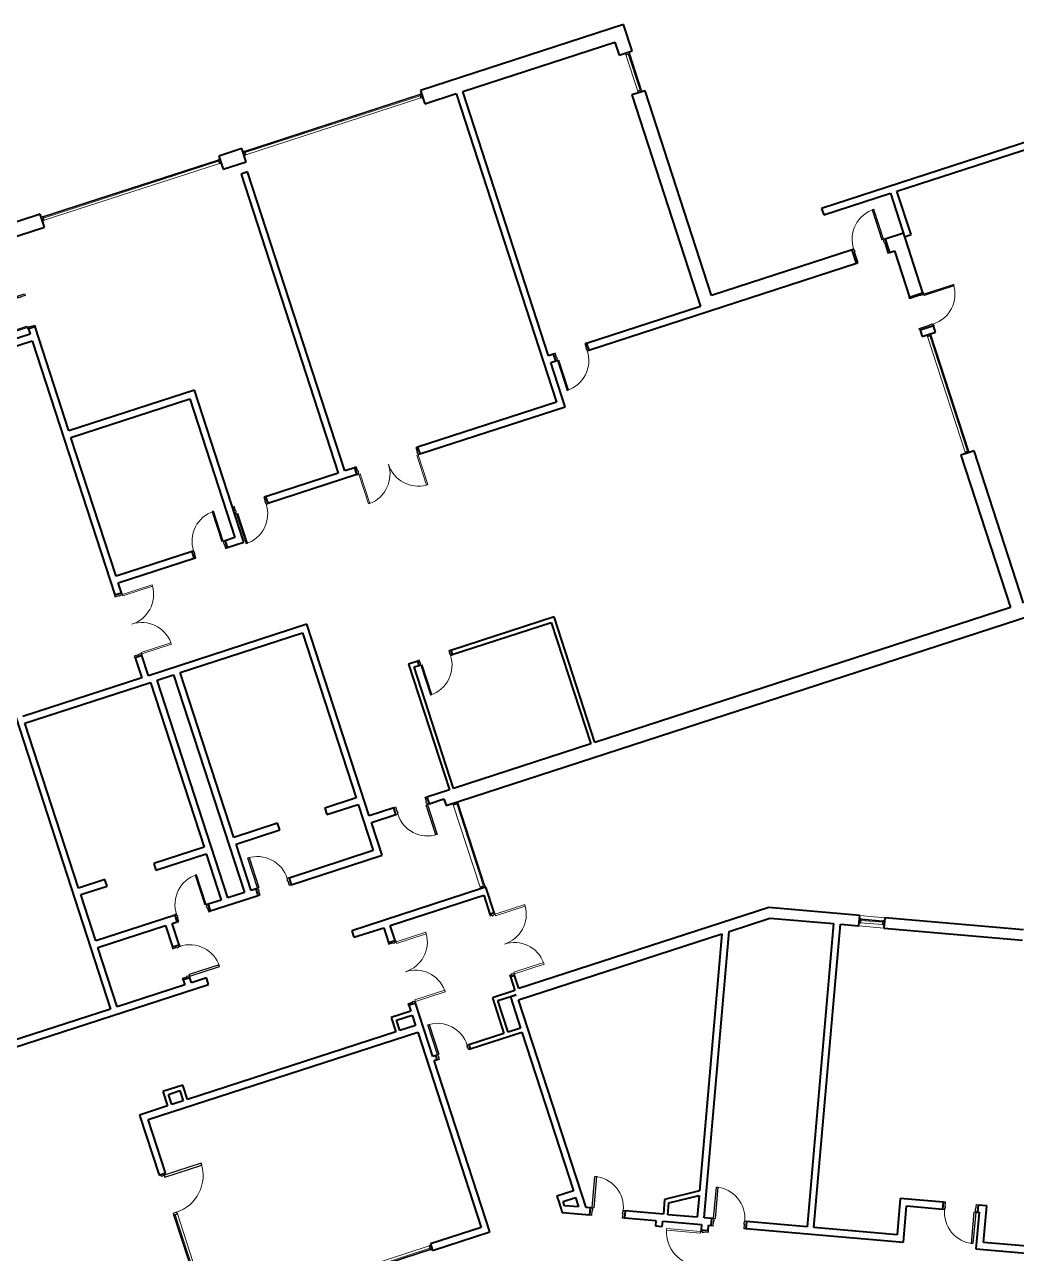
# Model space of a CAD drawing. Header units: inches. Extents: x -2539 to 788, y -163 to 1975.
# Drawn here: x -1758 to -616, y 560 to 1975 of the extents above; entities that cross this region are included whole.
import ezdxf

# ---------------------------------------------------------------- set-up
doc = ezdxf.new("R2010")
doc.units = ezdxf.units.IN
doc.header["$MEASUREMENT"] = 0
for name, color, linetype, lineweight in [('A-DOOR', 31, 'Continuous', 15), ('A-DOOR-FRAM', 31, 'Continuous', 25), ('A-GLAZ-CURT', 52, 'Continuous', 9), ('A-GLAZ-CWMG', 51, 'Continuous', 9), ('A-WALL', 113, 'Continuous', 15), ('I-WALL', 2, 'Continuous', 15)]:
    doc.layers.add(name, color=color, linetype=linetype, lineweight=lineweight)

# ---------------------------------------------------------------- blocks, each defined once
blk = doc.blocks.new('System Panel - zGlazed-5170835-LEVEL 1 Map Export')
at = {"layer": 'A-GLAZ-CURT', "lineweight": 15}
for p, q in [((12.5, 1.5), (-12.5, 1.5)), ((-12.5, 1.5), (-12.5, 0.5)), ((-12.5, 0.5), (12.5, 0.5)), ((12.5, 0.5), (12.5, 1.5))]:
    blk.add_line(p, q, dxfattribs=at)
blk = doc.blocks.new('Rectangular Mullion - 4 1_2_ x 2_ Rectangular_CE_-5159558-LEVEL 1 Map Export')
at = {"layer": 'A-GLAZ-CWMG'}
for p, q in [((-770.4, 938.4), (-795.3, 940.6)), ((-770, 942.9), (-794.9, 945.1))]:
    blk.add_line(p, q, dxfattribs=at)
blk = doc.blocks.new('Rectangular Mullion - 4 1_2_ x 2_ Rectangular_CE_-5170836-LEVEL 1 Map Export')
at = {"layer": 'A-GLAZ-CWMG', "lineweight": 25}
for p, q in [((-2, 2.25), (0, 2.25)), ((-2, -2.25), (-2, 2.25)), ((0, 2.25), (0, -2.25)), ((0, -2.25), (-2, -2.25))]:
    blk.add_line(p, q, dxfattribs=at)
blk = doc.blocks.new('Rectangular Mullion - 4 1_2_ x 2_ Rectangular_CE_-5170837-LEVEL 1 Map Export')
at = {"layer": 'A-GLAZ-CWMG', "lineweight": 25}
for p, q in [((0, 2.25), (-2, 2.25)), ((-2, 2.25), (-2, -2.25)), ((0, -2.25), (0, 2.25)), ((-2, -2.25), (0, -2.25))]:
    blk.add_line(p, q, dxfattribs=at)
blk = doc.blocks.new('Door-Single_CE_ - HM Door-2_ HM Frame-5133232-LEVEL 1 Map Export')
at = {"layer": 'A-DOOR'}
for p, q in [((16.25, -40.5), (16.25, -4.5)), ((16.25, -4.5), (18, -4.5)), ((18, -4.5), (18, -40.5)), ((18, -40.5), (16.25, -40.5))]:
    blk.add_line(p, q, dxfattribs=at)
at = {"layer": 'A-DOOR', "lineweight": 25}
for p, q in [((16.25, -40.5), (16.25, -4.5)), ((18, -4.5), (16.25, -4.5)), ((18, -4.5), (18, -40.5)), ((18, -40.5), (16.25, -40.5))]:
    blk.add_line(p, q, dxfattribs=at)
at = {"layer": 'A-DOOR', "lineweight": 9}
blk.add_arc((18, -4.5), 36, 179.5, 270, dxfattribs=at)
blk.add_arc((18, -4.5), 36, 179.5, 270, dxfattribs=at)
blk.add_arc((18, -4.5), 36, 179.5, 270, dxfattribs=at)
blk.add_arc((18, -4.5), 36, 179.5, 270, dxfattribs=at)
at = {"layer": 'A-DOOR-FRAM'}
for p, q in [((-20, 4.5), (-18, 4.5)), ((-20, -4.5), (-20, 4.5)), ((-18, 4.5), (-18, -0.75)), ((18, 4.5), (20, 4.5)), ((18, -0.75), (18, 4.5)), ((20, 4.5), (20, -4.5)), ((-18, -4.5), (-20, -4.5)), ((-18, -0.75), (-17.5, -0.75)), ((-18, -2.75), (-18, -4.5)), ((-17.5, -2.75), (-18, -2.75)), ((-17.5, -0.75), (-17.5, -2.75)), ((17.5, -0.75), (18, -0.75)), ((17.5, -2.75), (17.5, -0.75)), ((18, -2.75), (17.5, -2.75)), ((18, -4.5), (18, -2.75)), ((20, -4.5), (18, -4.5))]:
    blk.add_line(p, q, dxfattribs=at)
blk = doc.blocks.new('System Panel - zGlazed-5172025-LEVEL 1 Map Export')
at = {"layer": 'A-GLAZ-CURT', "lineweight": 15}
for p, q in [((106, 1.5), (-106, 1.5)), ((-106, 1.5), (-106, 0.5)), ((-106, 0.5), (106, 0.5)), ((106, 0.5), (106, 1.5))]:
    blk.add_line(p, q, dxfattribs=at)
blk = doc.blocks.new('Rectangular Mullion - 4 1_2_ x 2_ Rectangular_CE_-5142538-LEVEL 1 Map Export')
at = {"layer": 'A-GLAZ-CWMG'}
for p, q in [((-1535.2, 1819.2), (-1736.8, 1753.7)), ((-1533.8, 1814.9), (-1735.4, 1749.4))]:
    blk.add_line(p, q, dxfattribs=at)
blk = doc.blocks.new('Rectangular Mullion - 4 1_2_ x 2_ Rectangular_CE_-5170850-LEVEL 1 Map Export')
at = {"layer": 'A-GLAZ-CWMG', "lineweight": 25}
for p, q in [((-2, 2.25), (0, 2.25)), ((-2, -2.25), (-2, 2.25)), ((0, 2.25), (0, -2.25)), ((0, -2.25), (-2, -2.25))]:
    blk.add_line(p, q, dxfattribs=at)
blk = doc.blocks.new('Rectangular Mullion - 4 1_2_ x 2_ Rectangular_CE_-5170851-LEVEL 1 Map Export')
at = {"layer": 'A-GLAZ-CWMG', "lineweight": 25}
for p, q in [((0, 2.25), (-2, 2.25)), ((-2, 2.25), (-2, -2.25)), ((0, -2.25), (0, 2.25)), ((-2, -2.25), (0, -2.25))]:
    blk.add_line(p, q, dxfattribs=at)
blk = doc.blocks.new('System Panel - zGlazed-5170852-LEVEL 1 Map Export')
at = {"layer": 'A-GLAZ-CURT', "lineweight": 15}
for p, q in [((22, 1.5), (-22, 1.5)), ((-22, 1.5), (-22, 0.5)), ((-22, 0.5), (22, 0.5)), ((22, 0.5), (22, 1.5))]:
    blk.add_line(p, q, dxfattribs=at)
blk = doc.blocks.new('Rectangular Mullion - 4 1_2_ x 2_ Rectangular_CE_-5142611-LEVEL 1 Map Export')
at = {"layer": 'A-GLAZ-CWMG'}
for p, q in [((-563.2, 920.3), (-607, 924.1)), ((-562.8, 924.7), (-606.6, 928.6))]:
    blk.add_line(p, q, dxfattribs=at)
blk = doc.blocks.new('Door-Single_CE_ - HM Door-2_ HM Frame-5141567-LEVEL 1 Map Export')
at = {"layer": 'A-DOOR'}
for p, q in [((18, 44.5), (16.25, 44.5)), ((16.25, 44.5), (16.25, 8.5)), ((18, 8.5), (18, 44.5)), ((16.25, 8.5), (18, 8.5))]:
    blk.add_line(p, q, dxfattribs=at)
at = {"layer": 'A-DOOR', "lineweight": 25}
for p, q in [((18, 44.5), (16.25, 44.5)), ((16.25, 44.5), (16.25, 8.5)), ((18, 8.5), (18, 44.5)), ((18, 8.5), (16.25, 8.5))]:
    blk.add_line(p, q, dxfattribs=at)
at = {"layer": 'A-DOOR', "lineweight": 9}
blk.add_arc((18, 8.5), 36, 90, 180.5, dxfattribs=at)
blk.add_arc((18, 8.5), 36, 90, 180.5, dxfattribs=at)
blk.add_arc((18, 8.5), 36, 90, 180.5, dxfattribs=at)
blk.add_arc((18, 8.5), 36, 90, 180.5, dxfattribs=at)
at = {"layer": 'A-DOOR-FRAM'}
for p, q in [((-18, 8.5), (-20, 8.5)), ((-20, 8.5), (-20, -8.5)), ((-18, 6.75), (-18, 8.5)), ((-17.5, 6.75), (-18, 6.75)), ((-18, -8.5), (-18, 4.75)), ((-18, 4.75), (-17.5, 4.75)), ((-17.5, 4.75), (-17.5, 6.75)), ((18, 6.75), (17.5, 6.75)), ((17.5, 6.75), (17.5, 4.75)), ((17.5, 4.75), (18, 4.75)), ((20, 8.5), (18, 8.5)), ((18, 8.5), (18, 6.75)), ((18, 4.75), (18, -8.5)), ((20, -8.5), (20, 8.5)), ((-20, -8.5), (-18, -8.5)), ((18, -8.5), (20, -8.5))]:
    blk.add_line(p, q, dxfattribs=at)
blk = doc.blocks.new('Door-Single_CE_ - HM Door-2_ HM Frame-5141640-LEVEL 1 Map Export')
at = {"layer": 'A-DOOR'}
for p, q in [((16.25, -44.5), (16.25, -8.5)), ((16.25, -8.5), (18, -8.5)), ((18, -8.5), (18, -44.5)), ((18, -44.5), (16.25, -44.5))]:
    blk.add_line(p, q, dxfattribs=at)
at = {"layer": 'A-DOOR', "lineweight": 25}
for p, q in [((16.25, -44.5), (16.25, -8.5)), ((18, -8.5), (16.25, -8.5)), ((18, -8.5), (18, -44.5)), ((18, -44.5), (16.25, -44.5))]:
    blk.add_line(p, q, dxfattribs=at)
at = {"layer": 'A-DOOR', "lineweight": 9}
blk.add_arc((18, -8.5), 36, 179.5, 270, dxfattribs=at)
blk.add_arc((18, -8.5), 36, 179.5, 270, dxfattribs=at)
blk.add_arc((18, -8.5), 36, 179.5, 270, dxfattribs=at)
blk.add_arc((18, -8.5), 36, 179.5, 270, dxfattribs=at)
at = {"layer": 'A-DOOR-FRAM'}
for p, q in [((-20, 8.5), (-18, 8.5)), ((-20, -8.5), (-20, 8.5)), ((-18, 8.5), (-18, -4.75)), ((18, 8.5), (20, 8.5)), ((18, -4.75), (18, 8.5)), ((20, 8.5), (20, -8.5)), ((-18, -8.5), (-20, -8.5)), ((-18, -4.75), (-17.5, -4.75)), ((-18, -6.75), (-18, -8.5)), ((-17.5, -6.75), (-18, -6.75)), ((-17.5, -4.75), (-17.5, -6.75)), ((17.5, -4.75), (18, -4.75)), ((17.5, -6.75), (17.5, -4.75)), ((18, -6.75), (17.5, -6.75)), ((18, -8.5), (18, -6.75)), ((20, -8.5), (18, -8.5))]:
    blk.add_line(p, q, dxfattribs=at)
blk = doc.blocks.new('System Panel - zGlazed-5170853-LEVEL 1 Map Export')
at = {"layer": 'A-GLAZ-CURT', "lineweight": 15}
for p, q in [((70, 1.5), (-70, 1.5)), ((-70, 1.5), (-70, 0.5)), ((-70, 0.5), (70, 0.5)), ((70, 0.5), (70, 1.5))]:
    blk.add_line(p, q, dxfattribs=at)
blk = doc.blocks.new('Rectangular Mullion - 4 1_2_ x 2_ Rectangular_CE_-5143182-LEVEL 1 Map Export')
at = {"layer": 'A-GLAZ-CWMG'}
for p, q in [((-675.3, 1482.6), (-718.6, 1615.7)), ((-671, 1483.9), (-714.3, 1617.1))]:
    blk.add_line(p, q, dxfattribs=at)
blk = doc.blocks.new('Door-Single_CE_ - HM Door-2_ HM Frame-5133576-LEVEL 1 Map Export')
at = {"layer": 'A-DOOR'}
for p, q in [((18, 40.5), (16.25, 40.5)), ((16.25, 40.5), (16.25, 4.5)), ((18, 4.5), (18, 40.5)), ((16.25, 4.5), (18, 4.5))]:
    blk.add_line(p, q, dxfattribs=at)
at = {"layer": 'A-DOOR', "lineweight": 25}
for p, q in [((18, 40.5), (16.25, 40.5)), ((16.25, 40.5), (16.25, 4.5)), ((18, 4.5), (18, 40.5)), ((18, 4.5), (16.25, 4.5))]:
    blk.add_line(p, q, dxfattribs=at)
at = {"layer": 'A-DOOR', "lineweight": 9}
blk.add_arc((18, 4.5), 36, 90, 180.5, dxfattribs=at)
blk.add_arc((18, 4.5), 36, 90, 180.5, dxfattribs=at)
blk.add_arc((18, 4.5), 36, 90, 180.5, dxfattribs=at)
blk.add_arc((18, 4.5), 36, 90, 180.5, dxfattribs=at)
at = {"layer": 'A-DOOR-FRAM'}
for p, q in [((-18, 4.5), (-20, 4.5)), ((-20, 4.5), (-20, -4.5)), ((-18, 2.75), (-18, 4.5)), ((-17.5, 2.75), (-18, 2.75)), ((-18, -4.5), (-18, 0.75)), ((-18, 0.75), (-17.5, 0.75)), ((-17.5, 0.75), (-17.5, 2.75)), ((18, 2.75), (17.5, 2.75)), ((17.5, 2.75), (17.5, 0.75)), ((17.5, 0.75), (18, 0.75)), ((20, 4.5), (18, 4.5)), ((18, 4.5), (18, 2.75)), ((18, 0.75), (18, -4.5)), ((20, -4.5), (20, 4.5)), ((-20, -4.5), (-18, -4.5)), ((18, -4.5), (20, -4.5))]:
    blk.add_line(p, q, dxfattribs=at)
blk = doc.blocks.new('Door-Single_CE_ - HM Door-2_ HM Frame-5167732-LEVEL 1 Map Export')
at = {"layer": 'A-DOOR'}
for p, q in [((16.25, -39), (16.25, -3)), ((16.25, -3), (18, -3)), ((18, -3), (18, -39)), ((18, -39), (16.25, -39))]:
    blk.add_line(p, q, dxfattribs=at)
at = {"layer": 'A-DOOR', "lineweight": 25}
for p, q in [((16.25, -39), (16.25, -3)), ((18, -3), (16.25, -3)), ((18, -3), (18, -39)), ((18, -39), (16.25, -39))]:
    blk.add_line(p, q, dxfattribs=at)
at = {"layer": 'A-DOOR', "lineweight": 9}
blk.add_arc((18, -3), 36, 179.5, 270, dxfattribs=at)
blk.add_arc((18, -3), 36, 179.5, 270, dxfattribs=at)
blk.add_arc((18, -3), 36, 179.5, 270, dxfattribs=at)
blk.add_arc((18, -3), 36, 179.5, 270, dxfattribs=at)
at = {"layer": 'A-DOOR-FRAM'}
for p, q in [((-20, 3), (-18, 3)), ((-20, -3), (-20, 3)), ((-18, 3), (-18, 0.75)), ((-18, 0.75), (-17.5, 0.75)), ((-17.5, 0.75), (-17.5, -1.25)), ((17.5, 0.75), (18, 0.75)), ((17.5, -1.25), (17.5, 0.75)), ((18, 3), (20, 3)), ((18, 0.75), (18, 3)), ((20, 3), (20, -3)), ((-18, -3), (-20, -3)), ((-18, -1.25), (-18, -3)), ((-17.5, -1.25), (-18, -1.25)), ((18, -1.25), (17.5, -1.25)), ((18, -3), (18, -1.25)), ((20, -3), (18, -3))]:
    blk.add_line(p, q, dxfattribs=at)
blk = doc.blocks.new('Door-Double_CE_ - HM Door-2_ HM Frame-5172298-LEVEL 1 Map Export')
at = {"layer": 'A-DOOR'}
for p, q in [((-34.25, 39), (-36, 39)), ((-36, 39), (-36, 3)), ((-34.25, 3), (-34.25, 39)), ((36, 39), (34.25, 39)), ((34.25, 39), (34.25, 3)), ((36, 3), (36, 39)), ((-36, 3), (-34.25, 3)), ((34.25, 3), (36, 3))]:
    blk.add_line(p, q, dxfattribs=at)
at = {"layer": 'A-DOOR', "lineweight": 9}
for centre, start, end in [((-36, 3), 359.5, 87.20317), ((36, 3), 92.78611, 180.5)]:
    blk.add_arc(centre, 36, start, end, dxfattribs=at)
at = {"layer": 'A-DOOR-FRAM'}
for p, q in [((-36, 3), (-38, 3)), ((-38, 3), (-38, -3)), ((-36, 1.25), (-36, 3)), ((-35.5, 1.25), (-36, 1.25)), ((-35.5, -0.75), (-35.5, 1.25)), ((36, 1.25), (35.5, 1.25)), ((35.5, 1.25), (35.5, -0.75)), ((38, 3), (36, 3)), ((36, 3), (36, 1.25)), ((38, -3), (38, 3)), ((-38, -3), (-36, -3)), ((-36, -3), (-36, -0.75)), ((-36, -0.75), (-35.5, -0.75)), ((35.5, -0.75), (36, -0.75)), ((36, -0.75), (36, -3)), ((36, -3), (38, -3))]:
    blk.add_line(p, q, dxfattribs=at)
blk = doc.blocks.new('Door-Double_CE_ - HM Door-2_ HM Frame-5132339-LEVEL 1 Map Export')
at = {"layer": 'A-DOOR'}
for p, q in [((-34.25, 40.5), (-36, 40.5)), ((-36, 40.5), (-36, 4.5)), ((-34.25, 4.5), (-34.25, 40.5)), ((36, 40.5), (34.25, 40.5)), ((34.25, 40.5), (34.25, 4.5)), ((36, 4.5), (36, 40.5)), ((-36, 4.5), (-34.25, 4.5)), ((34.25, 4.5), (36, 4.5))]:
    blk.add_line(p, q, dxfattribs=at)
at = {"layer": 'A-DOOR', "lineweight": 9}
for centre, start, end in [((-36, 4.5), 359.5, 87.20317), ((36, 4.5), 92.78611, 180.5)]:
    blk.add_arc(centre, 36, start, end, dxfattribs=at)
at = {"layer": 'A-DOOR-FRAM'}
for p, q in [((-36, 4.5), (-38, 4.5)), ((-38, 4.5), (-38, -4.5)), ((-36, 2.75), (-36, 4.5)), ((-35.5, 2.75), (-36, 2.75)), ((-36, -4.5), (-36, 0.75)), ((-36, 0.75), (-35.5, 0.75)), ((-35.5, 0.75), (-35.5, 2.75)), ((36, 2.75), (35.5, 2.75)), ((35.5, 2.75), (35.5, 0.75)), ((35.5, 0.75), (36, 0.75)), ((38, 4.5), (36, 4.5)), ((36, 4.5), (36, 2.75)), ((36, 0.75), (36, -4.5)), ((38, -4.5), (38, 4.5)), ((-38, -4.5), (-36, -4.5)), ((36, -4.5), (38, -4.5))]:
    blk.add_line(p, q, dxfattribs=at)
blk = doc.blocks.new('Door-Double_CE_ - HM Door-2_ HM Frame-5176251-LEVEL 1 Map Export')
at = {"layer": 'A-DOOR'}
for p, q in [((-37.75, 44), (-39.5, 44)), ((-39.5, 44), (-39.5, 4.5)), ((-37.75, 4.5), (-37.75, 44)), ((39.5, 44), (37.75, 44)), ((37.75, 44), (37.75, 4.5)), ((39.5, 4.5), (39.5, 44)), ((-39.5, 4.5), (-37.75, 4.5)), ((37.75, 4.5), (39.5, 4.5))]:
    blk.add_line(p, q, dxfattribs=at)
at = {"layer": 'A-DOOR', "lineweight": 9}
for centre, start, end in [((-39.5, 4.5), 359.5, 87.46093), ((39.5, 4.5), 92.53907, 180.5)]:
    blk.add_arc(centre, 39.5, start, end, dxfattribs=at)
at = {"layer": 'A-DOOR-FRAM'}
for p, q in [((-39.5, 4.5), (-41.5, 4.5)), ((-41.5, 4.5), (-41.5, -4.5)), ((-39.5, 2.75), (-39.5, 4.5)), ((-39, 2.75), (-39.5, 2.75)), ((-39.5, -4.5), (-39.5, 0.75)), ((-39.5, 0.75), (-39, 0.75)), ((-39, 0.75), (-39, 2.75)), ((39.5, 2.75), (39, 2.75)), ((39, 2.75), (39, 0.75)), ((39, 0.75), (39.5, 0.75)), ((41.5, 4.5), (39.5, 4.5)), ((39.5, 4.5), (39.5, 2.75)), ((39.5, 0.75), (39.5, -4.5)), ((41.5, -4.5), (41.5, 4.5)), ((-41.5, -4.5), (-39.5, -4.5)), ((39.5, -4.5), (41.5, -4.5))]:
    blk.add_line(p, q, dxfattribs=at)
blk = doc.blocks.new('Door-Single_CE_ - HM Door-2_ HM Frame-5186365-LEVEL 1 Map Export')
at = {"layer": 'A-DOOR'}
for p, q in [((18, 39), (16.25, 39)), ((16.25, 39), (16.25, 3)), ((18, 3), (18, 39)), ((16.25, 3), (18, 3))]:
    blk.add_line(p, q, dxfattribs=at)
at = {"layer": 'A-DOOR', "lineweight": 25}
for p, q in [((18, 39), (16.25, 39)), ((16.25, 39), (16.25, 3)), ((18, 3), (18, 39)), ((18, 3), (16.25, 3))]:
    blk.add_line(p, q, dxfattribs=at)
at = {"layer": 'A-DOOR', "lineweight": 9}
blk.add_arc((18, 3), 36, 90, 180.5, dxfattribs=at)
blk.add_arc((18, 3), 36, 90, 180.5, dxfattribs=at)
blk.add_arc((18, 3), 36, 90, 180.5, dxfattribs=at)
blk.add_arc((18, 3), 36, 90, 180.5, dxfattribs=at)
at = {"layer": 'A-DOOR-FRAM'}
for p, q in [((-18, 3), (-20, 3)), ((-20, 3), (-20, -3)), ((-18, 1.25), (-18, 3)), ((-17.5, 1.25), (-18, 1.25)), ((-17.5, -0.75), (-17.5, 1.25)), ((18, 1.25), (17.5, 1.25)), ((17.5, 1.25), (17.5, -0.75)), ((20, 3), (18, 3)), ((18, 3), (18, 1.25)), ((20, -3), (20, 3)), ((-20, -3), (-18, -3)), ((-18, -3), (-18, -0.75)), ((-18, -0.75), (-17.5, -0.75)), ((17.5, -0.75), (18, -0.75)), ((18, -0.75), (18, -3)), ((18, -3), (20, -3))]:
    blk.add_line(p, q, dxfattribs=at)
blk = doc.blocks.new('System Panel - zGlazed-5186700-LEVEL 1 Map Export')
at = {"layer": 'A-GLAZ-CURT', "lineweight": 15}
for p, q in [((49.8125, 1.5), (-49.8125, 1.5)), ((-49.8125, 1.5), (-49.8125, 0.5)), ((-49.8125, 0.5), (49.8125, 0.5)), ((49.8125, 0.5), (49.8125, 1.5))]:
    blk.add_line(p, q, dxfattribs=at)
blk = doc.blocks.new('Rectangular Mullion - 6_ x 2_ Rectangular_CE_-5186699-LEVEL 1 Map Export')
at = {"layer": 'A-GLAZ-CWMG'}
for p, q in [((-1233.7, 981.5), (-1264.5, 1076.2)), ((-1228, 983.3), (-1258.7, 1078.1))]:
    blk.add_line(p, q, dxfattribs=at)
blk = doc.blocks.new('Rectangular Mullion - 6_ x 2_ Rectangular_CE_-5186604-LEVEL 1 Map Export')
at = {"layer": 'A-GLAZ-CWMG', "lineweight": 25}
for p, q in [((-2, 3.75), (0, 3.75)), ((-2, -2.25), (-2, 3.75)), ((0, 3.75), (0, -2.25)), ((0, -2.25), (-2, -2.25))]:
    blk.add_line(p, q, dxfattribs=at)
blk = doc.blocks.new('Rectangular Mullion - 6_ x 2_ Rectangular_CE_-5186605-LEVEL 1 Map Export')
at = {"layer": 'A-GLAZ-CWMG', "lineweight": 25}
for p, q in [((0, 3.75), (-2, 3.75)), ((-2, 3.75), (-2, -2.25)), ((0, -2.25), (0, 3.75)), ((-2, -2.25), (0, -2.25))]:
    blk.add_line(p, q, dxfattribs=at)
blk = doc.blocks.new('System Panel - zGlazed-5187562-LEVEL 1 Map Export')
at = {"layer": 'A-GLAZ-CURT', "lineweight": 15}
for p, q in [((134.25, 1.5), (-134.25, 1.5)), ((-134.25, 1.5), (-134.25, 0.5)), ((-134.25, 0.5), (134.25, 0.5)), ((134.25, 0.5), (134.25, 1.5))]:
    blk.add_line(p, q, dxfattribs=at)
blk = doc.blocks.new('Rectangular Mullion - 4 1_2_ x 2_ Rectangular_CE_-5187522-LEVEL 1 Map Export')
at = {"layer": 'A-GLAZ-CWMG'}
for p, q in [((-1546.2, 485.9), (-1292.3, 568.4)), ((-1542.2, 482.5), (-1290.9, 564.1)), ((-1547.6, 485.4), (-1547.2, 485.6))]:
    blk.add_line(p, q, dxfattribs=at)
blk = doc.blocks.new('Rectangular Mullion - 4 1_2_ x 2_ Rectangular_CE_-5187564-LEVEL 1 Map Export')
at = {"layer": 'A-GLAZ-CWMG', "lineweight": 25}
for p, q in [((0, 2.25), (-2, 2.25)), ((-2, 2.25), (-2, -2.25)), ((0, -2.25), (0, 2.25)), ((-2, -2.25), (0, -2.25))]:
    blk.add_line(p, q, dxfattribs=at)
blk = doc.blocks.new('System Panel - zGlazed-5187741-LEVEL 1 Map Export')
at = {"layer": 'A-GLAZ-CURT', "lineweight": 15}
for p, q in [((63.6, 1.5), (-63.6, 1.5)), ((-63.6, 1.5), (-63.6, 0.5)), ((-63.6, 0.5), (63.6, 0.5)), ((63.6, 0.5), (63.6, 1.5))]:
    blk.add_line(p, q, dxfattribs=at)
blk = doc.blocks.new('Rectangular Mullion - 4 1_2_ x 2_ Rectangular_CE_-5187737-LEVEL 1 Map Export')
at = {"layer": 'A-GLAZ-CWMG'}
for p, q in [((-1586.4, 604), (-1547.9, 485.4)), ((-1582.1, 605.4), (-1542.8, 484.4))]:
    blk.add_line(p, q, dxfattribs=at)
blk = doc.blocks.new('Rectangular Mullion - 4 1_2_ x 2_ Rectangular_CE_-5187757-LEVEL 1 Map Export')
at = {"layer": 'A-GLAZ-CWMG', "lineweight": 25}
for p, q in [((-2, 2.25), (0, 2.25)), ((-2, -2.25), (-2, 2.25)), ((0, 2.25), (0, -2.25)), ((0, -2.25), (-2, -2.25))]:
    blk.add_line(p, q, dxfattribs=at)
blk = doc.blocks.new('CW-Single_CE_ - Full Glass-5187762-LEVEL 1 Map Export')
at = {"layer": 'A-DOOR', "lineweight": 25}
for p, q in [((-22.5, 46.5), (-22.5, 1.5)), ((-20, 46.5), (-22.5, 46.5)), ((-20, 1.5), (-20, 46.5)), ((-22.5, 1.5), (-20, 1.5))]:
    blk.add_line(p, q, dxfattribs=at)
at = {"layer": 'A-DOOR', "lineweight": 9}
blk.add_arc((-22.5, 1.5), 45, 360, 90, dxfattribs=at)
blk = doc.blocks.new('Rectangular Mullion - 4 1_2_ x 2_ Rectangular_CE_-5187740-LEVEL 1 Map Export')
at = {"layer": 'A-GLAZ-CWMG', "lineweight": 25}
for p, q in [((-1, 2.25), (1, 2.25)), ((-1, -2.25), (-1, 2.25)), ((1, 2.25), (1, -2.25)), ((1, -2.25), (-1, -2.25))]:
    blk.add_line(p, q, dxfattribs=at)

msp = doc.modelspace()

# ---------------------------------------------------------------- linework, layer by layer
at = {"layer": 'A-WALL', "color": 7, "lineweight": 40}
for p, q in [((-1068.4, 1974.8), (-1302.4, 1898.8)), ((-1058.5, 1944.4), (-1068.4, 1974.8)), ((-1253.7, 1897.8), (-1078.7, 1954.6)), ((-1078.7, 1954.6), (-1073.7, 1939.4)), ((-1073.7, 1939.4), (-1058.5, 1944.4)), ((-1302.4, 1898.8), (-1297.4, 1883.6)), ((-1154.8, 1593.4), (-1253.7, 1897.8)), ((-1043.7, 1898.7), (-1058.9, 1893.8)), ((-967.1, 1662.9), (-1043.7, 1898.7)), ((-422.1, 1899.2), (-840.5, 1763.2)), ((-1297.4, 1883.6), (-1261.3, 1895.3)), ((-1261.3, 1895.3), (-1145.8, 1540)), ((-1058.9, 1893.8), (-979.8, 1650.3)), ((-753.8, 1783), (-427.2, 1889.1)), ((-1507.8, 1832), (-1534.4, 1823.4)), ((-1502.9, 1816.8), (-1507.8, 1832)), ((-1534.4, 1823.4), (-1529.5, 1808.2)), ((-1529.5, 1808.2), (-1502.9, 1816.8)), ((-1501.2, 1805.1), (-1508.8, 1802.7)), ((-1508.8, 1802.7), (-1396.9, 1458.4)), ((-1389.3, 1460.9), (-1501.2, 1805.1)), ((-737.5, 1733), (-753.8, 1783)), ((-838, 1755.6), (-761.4, 1780.6)), ((-761.4, 1780.6), (-724.2, 1666.1)), ((-1739.9, 1756.6), (-2086.1, 1644.2)), ((-1734.9, 1741.4), (-1739.9, 1756.6)), ((-840.5, 1763.2), (-838, 1755.6)), ((-1778.7, 1727.2), (-1734.9, 1741.4)), ((-746.4, 1734.5), (-767.3, 1727.7)), ((-767.3, 1727.7), (-762.4, 1712.5)), ((-745.1, 1730.5), (-737.5, 1733)), ((-805.4, 1715.4), (-967.1, 1662.9)), ((-800.4, 1700.2), (-805.4, 1715.4)), ((-762.4, 1712.5), (-756.7, 1714.4)), ((-756.7, 1714.4), (-739.4, 1661.1)), ((-1108.6, 1600), (-800.4, 1700.2)), ((-739.4, 1661.1), (-724.2, 1666.1)), ((-979.8, 1650.3), (-1111.1, 1607.7)), ((-711.8, 1628), (-727, 1623.1)), ((-709.5, 1620.8), (-711.8, 1628)), ((-1751.7, 1618.2), (-1810.6, 1599.1)), ((-1746, 1626.7), (-1753.6, 1624.3)), ((-1753.6, 1624.3), (-1751.7, 1618.2)), ((-1707.1, 1506.9), (-1746, 1626.7)), ((-727, 1623.1), (-724.7, 1615.8)), ((-724.7, 1615.8), (-709.5, 1620.8)), ((-1808.2, 1591.4), (-1749.2, 1610.6)), ((-1749.2, 1610.6), (-1654.1, 1318)), ((-1111.1, 1607.7), (-1108.6, 1600)), ((-1149.1, 1595.3), (-1154.8, 1593.4)), ((-1152.3, 1585.8), (-1146.6, 1587.7)), ((-1135.8, 1534.8), (-1152.3, 1585.8)), ((-1146.6, 1587.7), (-1149.1, 1595.3)), ((-1893.8, 1563.6), (-1659, 841.2)), ((-1562.5, 1553.9), (-1707.1, 1506.9)), ((-1704.6, 1499.3), (-1567.7, 1543.8)), ((-1567.7, 1543.8), (-1515.8, 1384)), ((-1505.7, 1378.9), (-1562.5, 1553.9)), ((-1145.8, 1540), (-1305.6, 1488.1)), ((-1303.1, 1480.4), (-1135.8, 1534.8)), ((-1652.7, 1339.5), (-1704.6, 1499.3)), ((-1305.6, 1488.1), (-1303.1, 1480.4)), ((-665, 1483.8), (-680.2, 1478.9)), ((-680.2, 1478.9), (-623.2, 1303.5)), ((-608, 1308.5), (-665, 1483.8)), ((-1396.9, 1458.4), (-1480.6, 1431.2)), ((-1377.9, 1464.6), (-1389.3, 1460.9)), ((-1375.4, 1457), (-1377.9, 1464.6)), ((-1478.1, 1423.6), (-1375.4, 1457)), ((-1480.6, 1431.2), (-1478.1, 1423.6)), ((-1515.8, 1384), (-1527.2, 1380.3)), ((-1527.2, 1380.3), (-1524.7, 1372.7)), ((-1524.7, 1372.7), (-1505.7, 1378.9)), ((-1565.2, 1368), (-1652.7, 1339.5)), ((-1650.2, 1331.9), (-1562.7, 1360.3)), ((-1562.7, 1360.3), (-1565.2, 1368)), ((-1646.5, 1320.5), (-1650.2, 1331.9)), ((-1654.1, 1318), (-1646.5, 1320.5)), ((-623.2, 1303.5), (-1101.6, 1148.1)), ((-1272.8, 1075.6), (-580.8, 1300.5)), ((-1432.9, 1284.4), (-1615.5, 1225)), ((-1578.8, 1228.6), (-1438, 1274.3)), ((-1438, 1274.3), (-1376.4, 1084.4)), ((-1361.2, 1063.7), (-1432.9, 1284.4)), ((-1623, 1248.2), (-1630.7, 1245.8)), ((-1630.7, 1245.8), (-1623.1, 1222.6)), ((-1615.5, 1225), (-1623, 1248.2)), ((-1623.1, 1222.6), (-1760.1, 1178.1)), ((-1757.6, 1170.5), (-1613, 1217.4)), ((-1613, 1217.4), (-1551.3, 1027.6)), ((-1605.4, 1219.9), (-1586.4, 1226.1)), ((-1524, 969.2), (-1605.4, 1219.9)), ((-1586.4, 1226.1), (-1504.9, 975.4)), ((-1517.1, 1038.7), (-1578.8, 1228.6)), ((-1695.9, 980.6), (-1757.6, 1170.5)), ((-1106.3, 1146.5), (-1264.2, 1095.3)), ((-1269, 1093.7), (-1294.9, 1085.3)), ((-1376.4, 1084.4), (-1412.5, 1072.7)), ((-1410, 1065.1), (-1373.9, 1076.8)), ((-1373.9, 1076.8), (-1356.6, 1023.6)), ((-1294.9, 1085.3), (-1292.4, 1077.7)), ((-1292.4, 1077.7), (-1275.3, 1083.2)), ((-1275.3, 1083.2), (-1272.8, 1075.6)), ((-1412.5, 1072.7), (-1410, 1065.1)), ((-1332.9, 1072.9), (-1361.2, 1063.7)), ((-1358.7, 1056.1), (-1330.5, 1065.3)), ((-1330.5, 1065.3), (-1332.9, 1072.9)), ((-1466.7, 1055.1), (-1517.1, 1038.7)), ((-1514.6, 1031.1), (-1464.2, 1047.5)), ((-1464.2, 1047.5), (-1466.7, 1055.1)), ((-1346.5, 1018.4), (-1358.7, 1056.1)), ((-1551.3, 1027.6), (-1609.4, 1008.7)), ((-1606.9, 1001.1), (-1548.9, 1020)), ((-1548.9, 1020), (-1531.6, 966.7)), ((-1497.3, 977.8), (-1514.6, 1031.1)), ((-1356.6, 1023.6), (-1453.6, 992.1)), ((-1609.4, 1008.7), (-1606.9, 1001.1)), ((-1451.1, 984.4), (-1346.5, 1018.4)), ((-1665.5, 990.5), (-1695.9, 980.6)), ((-1663, 982.9), (-1665.5, 990.5)), ((-1453.6, 992.1), (-1451.1, 984.4)), ((-1693.4, 973), (-1663, 982.9)), ((-1491.6, 979.7), (-1497.3, 977.8)), ((-1489.2, 972.1), (-1491.6, 979.7)), ((-1231.9, 980), (-1381.3, 931.4)), ((-1676.1, 919.7), (-1693.4, 973)), ((-1531.6, 966.7), (-1546.8, 961.8)), ((-1544.3, 954.2), (-1489.2, 972.1)), ((-1504.9, 975.4), (-1524, 969.2)), ((-1337, 937.4), (-1229.4, 972.4)), ((-1584.8, 949.4), (-1676.1, 919.7)), ((-1582.4, 941.8), (-1584.8, 949.4)), ((-1546.8, 961.8), (-1544.3, 954.2)), ((-901.4, 958.1), (-1189.1, 864.7)), ((-796.6, 949), (-901.4, 958.1)), ((-797.6, 937), (-796.6, 949)), ((-1673.7, 912.1), (-1595.7, 937.5)), ((-1595.7, 937.5), (-1587.6, 912.7)), ((-1588.1, 939.9), (-1582.4, 941.8)), ((-1580, 915.2), (-1588.1, 939.9)), ((-1378.8, 923.8), (-1344.6, 934.9)), ((-1344.6, 934.9), (-1339, 917.8)), ((-1331.4, 920.3), (-1337, 937.4)), ((-947, 930.7), (-900.1, 946)), ((-900.1, 946), (-826.8, 939.6)), ((-826.8, 939.6), (-857.3, 590.4)), ((-849.3, 589.7), (-818.8, 938.9)), ((-818.8, 938.9), (-797.6, 937)), ((-767.7, 946.4), (-768.7, 934.5)), ((-768.7, 934.5), (-609.3, 920.5)), ((-608.3, 932.5), (-767.7, 946.4)), ((-1381.3, 931.4), (-1378.8, 923.8)), ((-1339, 917.8), (-1331.4, 920.3)), ((-1189.4, 852), (-955.3, 928)), ((-955.3, 928), (-981.2, 632)), ((-975.9, 600.8), (-947, 930.7)), ((-1651.4, 843.7), (-1673.7, 912.1)), ((-1587.6, 912.7), (-1580, 915.2)), ((-1784, 792.2), (-1546.2, 869.4)), ((-1573.4, 869), (-1651.4, 843.7)), ((-1567.7, 877.2), (-1575.3, 874.7)), ((-1575.3, 874.7), (-1573.4, 869)), ((-1565.8, 871.5), (-1567.7, 877.2)), ((-1548.7, 877), (-1565.8, 871.5)), ((-1546.2, 869.4), (-1548.7, 877)), ((-1192, 857.4), (-1198.8, 855.2)), ((-1198.8, 855.2), (-1187.2, 819.3)), ((-1111.6, 612.6), (-1189.4, 852)), ((-1659, 841.2), (-1773.1, 804.1)), ((-1307.9, 848), (-1315.5, 845.5)), ((-1315.5, 845.5), (-1313.4, 838.9)), ((-1288, 786.6), (-1307.9, 848)), ((-1308, 822.4), (-1326.1, 816.5)), ((-1311.8, 834.1), (-1308, 822.4)), ((-1615.6, 714), (-1305.5, 814.7)), ((-1330.8, 814.9), (-1570.5, 737.1)), ((-1305.5, 814.7), (-1232.4, 589.7)), ((-1185.6, 814.6), (-1126.3, 632)), ((-1222.3, 584.6), (-1286.4, 781.8)), ((-1593.3, 729.7), (-1625.7, 719.1)), ((-1575.3, 735.5), (-1588.6, 731.2)), ((-1625.7, 719.1), (-1603.2, 650.1)), ((-1595.6, 652.5), (-1615.6, 714)), ((-1603.2, 650.1), (-1595.6, 652.5)), ((-1126.3, 632), (-1145.3, 625.8)), ((-1145.3, 625.8), (-1142.8, 618.2)), ((-1138.1, 619.7), (-1123.8, 624.4)), ((-1123.8, 624.4), (-1120.3, 613.4)), ((-981.6, 626.7), (-983.8, 601.5)), ((-750.1, 623.2), (-753.7, 581.3)), ((-700.2, 618.8), (-750.1, 623.2)), ((-1141.9, 615.3), (-1139.2, 607)), ((-1120.3, 613.4), (-1136.5, 614.8)), ((-1106.7, 612.2), (-1111.6, 612.6)), ((-1107.4, 604.2), (-1106.7, 612.2)), ((-1066.8, 608.7), (-1067.5, 600.8)), ((-1022.7, 604.9), (-1066.8, 608.7)), ((-746.4, 572.7), (-742.8, 614.5)), ((-742.8, 614.5), (-700.9, 610.8)), ((-700.9, 610.8), (-700.2, 618.8)), ((-660.4, 615.3), (-661.1, 607.4)), ((-650.4, 614.5), (-660.4, 615.3)), ((-654.1, 572.6), (-650.4, 614.5)), ((-1139.2, 607), (-1107.4, 604.2)), ((-1067.5, 600.8), (-1031.4, 597.6)), ((-1031.4, 597.6), (-1031.9, 591.6)), ((-1023.9, 590.9), (-1023.4, 596.9)), ((-1023.4, 596.9), (-978.6, 593)), ((-983.8, 601.5), (-1017.7, 604.4)), ((-966.9, 600), (-975.9, 600.8)), ((-967.6, 592), (-966.9, 600)), ((-927, 596.5), (-927.7, 588.5)), ((-857.3, 590.4), (-927, 596.5)), ((-659.1, 607.2), (-662.8, 565.3)), ((-661.1, 607.4), (-659.1, 607.2)), ((-1232.4, 589.7), (-1290.9, 570.7)), ((-1288.4, 563.1), (-1222.3, 584.6)), ((-1031.9, 591.6), (-1023.9, 590.9)), ((-978.6, 593), (-979.1, 587)), ((-979.1, 587), (-971.1, 586.3)), ((-971.1, 586.3), (-970.6, 592.3)), ((-970.6, 592.3), (-967.6, 592)), ((-927.7, 588.5), (-746.4, 572.7)), ((-753.7, 581.3), (-849.3, 589.7)), ((-1290.9, 570.7), (-1288.4, 563.1)), ((-585.4, 566.6), (-654.1, 572.6)), ((-662.8, 565.3), (-295.2, 533.2))]:
    msp.add_line(p, q, dxfattribs=at)
at = {"layer": 'A-WALL'}
for p, q in [((-796.6, 949), (-767.7, 946.4)), ((-768.7, 934.5), (-797.6, 937))]:
    msp.add_line(p, q, dxfattribs=at)
at = {"layer": 'I-WALL', "color": 7, "lineweight": 40}
for p, q in [((-1148.5, 1292.7), (-1267.4, 1254)), ((-1101.6, 1148.1), (-1148.5, 1292.7)), ((-1265.9, 1249.3), (-1151.8, 1286.4)), ((-1151.8, 1286.4), (-1106.3, 1146.5)), ((-1267.4, 1254), (-1265.9, 1249.3)), ((-1305.5, 1241.7), (-1315.9, 1238.3)), ((-1315.9, 1238.3), (-1269, 1093.7)), ((-1309.6, 1235.1), (-1303.9, 1236.9)), ((-1264.2, 1095.3), (-1309.6, 1235.1)), ((-1303.9, 1236.9), (-1305.5, 1241.7)), ((-1227.1, 981.5), (-1231.9, 980)), ((-1217.6, 952.2), (-1227.1, 981.5)), ((-1229.4, 972.4), (-1222.3, 950.6)), ((-1222.3, 950.6), (-1217.6, 952.2)), ((-1194.1, 879.9), (-1198.8, 878.3)), ((-1198.8, 878.3), (-1193.7, 862.4)), ((-1189.1, 864.7), (-1194.1, 879.9)), ((-1193.7, 862.4), (-1219.5, 854.1)), ((-1219.5, 854.1), (-1206.2, 813.2)), ((-1213.2, 850.9), (-1192.1, 857.7)), ((-1201.4, 814.7), (-1213.2, 850.9)), ((-1192.1, 857.7), (-1192, 857.4)), ((-1313.4, 838.9), (-1336.2, 831.5)), ((-1336.2, 831.5), (-1330.8, 814.9)), ((-1329.9, 828.3), (-1311.8, 834.1)), ((-1326.1, 816.5), (-1329.9, 828.3)), ((-1206.2, 813.2), (-1246.5, 800.1)), ((-1244.9, 795.3), (-1185.6, 814.6)), ((-1187.2, 819.3), (-1201.4, 814.7)), ((-1246.5, 800.1), (-1244.9, 795.3)), ((-1284.5, 787.7), (-1288, 786.6)), ((-1286.4, 781.8), (-1283, 783)), ((-1283, 783), (-1284.5, 787.7)), ((-1575.9, 753.6), (-1598.7, 746.2)), ((-1570.5, 737.1), (-1575.9, 753.6)), ((-1598.7, 746.2), (-1593.3, 729.7)), ((-1592.4, 743), (-1579.1, 747.3)), ((-1588.6, 731.2), (-1592.4, 743)), ((-1579.1, 747.3), (-1575.3, 735.5)), ((-981.2, 632), (-1021.2, 622)), ((-1016.5, 618), (-981.6, 626.7)), ((-1142.8, 618.2), (-1141.9, 615.3)), ((-1136.5, 614.8), (-1138.1, 619.7)), ((-1021.2, 622), (-1022.7, 604.9)), ((-1017.7, 604.4), (-1016.5, 618))]:
    msp.add_line(p, q, dxfattribs=at)

# ---------------------------------------------------------------- block references
at = {"layer": 'A-DOOR', "lineweight": 9}
for name, p, rotation in [('Door-Single_CE_ - HM Door-2_ HM Frame-5141567-LEVEL 1 Map Export', (-783.9, 1714), 18.00000000000126), ('Door-Single_CE_ - HM Door-2_ HM Frame-5141640-LEVEL 1 Map Export', (-725.6, 1644.6), 108.0000000000012), ('Door-Single_CE_ - HM Door-2_ HM Frame-5133232-LEVEL 1 Map Export', (-1756, 1644.5), 288.0000000000012), ('Door-Single_CE_ - HM Door-2_ HM Frame-5133576-LEVEL 1 Map Export', (-1128.8, 1597.7), 198.000000000001), ('Door-Single_CE_ - HM Door-2_ HM Frame-5133576-LEVEL 1 Map Export', (-1498.4, 1421.2), 198.0000000000012), ('Door-Single_CE_ - HM Door-2_ HM Frame-5133576-LEVEL 1 Map Export', (-1545, 1370.3), 18.00000000000108), ('Door-Single_CE_ - HM Door-2_ HM Frame-5186365-LEVEL 1 Map Export', (-1285.7, 1245.5), 198.0000000000016), ('Door-Single_CE_ - HM Door-2_ HM Frame-5133232-LEVEL 1 Map Export', (-1312.7, 1075.3), 18.00000000000108), ('Door-Single_CE_ - HM Door-2_ HM Frame-5133232-LEVEL 1 Map Export', (-1471.4, 982.1), 198.0000000000012), ('Door-Single_CE_ - HM Door-2_ HM Frame-5133576-LEVEL 1 Map Export', (-1564.6, 951.8), 18.00000000000126), ('Door-Single_CE_ - HM Door-2_ HM Frame-5133576-LEVEL 1 Map Export', (-1577.7, 895), 288.0000000000013), ('Door-Single_CE_ - HM Door-2_ HM Frame-5167732-LEVEL 1 Map Export', (-1264.7, 791.5), 198.0000000000009), ('Door-Single_CE_ - HM Door-2_ HM Frame-5133232-LEVEL 1 Map Export', (-1087.1, 606.5), 175.0000000000007), ('Door-Single_CE_ - HM Door-2_ HM Frame-5133232-LEVEL 1 Map Export', (-947.3, 594.3), 175.0000000000007), ('Door-Single_CE_ - HM Door-2_ HM Frame-5133232-LEVEL 1 Map Export', (-680.7, 613.1), 355.0000000000002)]:
    msp.add_blockref(name, p, dxfattribs=dict(at, rotation=rotation))
at = {"layer": 'A-DOOR'}
for name, p, rotation in [('Door-Double_CE_ - HM Door-2_ HM Frame-5132339-LEVEL 1 Map Export', (-1340.5, 1472.5), 198.0000000000012), ('Door-Double_CE_ - HM Door-2_ HM Frame-5132339-LEVEL 1 Map Export', (-1638.6, 1283.1), 288.0000000000012), ('Door-Double_CE_ - HM Door-2_ HM Frame-5172298-LEVEL 1 Map Export', (-1208.2, 915.2), 288.0000000000011), ('Door-Double_CE_ - HM Door-2_ HM Frame-5132339-LEVEL 1 Map Export', (-1323.5, 882.9), 288.0000000000011), ('Door-Double_CE_ - HM Door-2_ HM Frame-5176251-LEVEL 1 Map Export', (-978.7, 545.3), 85.0000000000001)]:
    msp.add_blockref(name, p, dxfattribs=dict(at, rotation=rotation))
at = {"layer": 'A-DOOR', "lineweight": 25, "rotation": 288.000000000001}
msp.add_blockref('CW-Single_CE_ - Full Glass-5187762-LEVEL 1 Map Export', (-1591.9, 628), dxfattribs=at)
at = {"layer": 'A-GLAZ-CURT'}
for name, p, rotation in [('System Panel - zGlazed-5170852-LEVEL 1 Map Export', (-1056.8, 1919.7), 288.0000000000011), ('System Panel - zGlazed-5172025-LEVEL 1 Map Export', (-1403.2, 1859.7), 18.00000000000108), ('System Panel - zGlazed-5172025-LEVEL 1 Map Export', (-1635.3, 1784.3), 18.00000000000108), ('System Panel - zGlazed-5170853-LEVEL 1 Map Export', (-694.8, 1549.8), 288.0000000000013), ('System Panel - zGlazed-5186700-LEVEL 1 Map Export', (-1245.5, 1030), 288.0000000000011), ('System Panel - zGlazed-5170835-LEVEL 1 Map Export', (-782.7, 941.7), 354.9999999999995), ('System Panel - zGlazed-5187741-LEVEL 1 Map Export', (-1564.6, 544.2), 108.000000000001), ('System Panel - zGlazed-5187562-LEVEL 1 Map Export', (-1419.3, 524.8), 198.000000000001)]:
    msp.add_blockref(name, p, dxfattribs=dict(at, rotation=rotation))
at = {"layer": 'A-GLAZ-CWMG'}
for name, p, rotation in [('Rectangular Mullion - 4 1_2_ x 2_ Rectangular_CE_-5142611-LEVEL 1 Map Export', (-1679.2, 1020.1), 293.000000000001), ('Rectangular Mullion - 4 1_2_ x 2_ Rectangular_CE_-5170851-LEVEL 1 Map Export', (-1064.2, 1942.5), 108.0000000000011), ('Rectangular Mullion - 4 1_2_ x 2_ Rectangular_CE_-5170851-LEVEL 1 Map Export', (-1506, 1826.3), 198.000000000001), ('Rectangular Mullion - 4 1_2_ x 2_ Rectangular_CE_-5170851-LEVEL 1 Map Export', (-1738, 1750.9), 198.000000000001), ('Rectangular Mullion - 4 1_2_ x 2_ Rectangular_CE_-5170851-LEVEL 1 Map Export', (-717.1, 1618.3), 108.0000000000012), ('Rectangular Mullion - 6_ x 2_ Rectangular_CE_-5186605-LEVEL 1 Map Export', (-1261.5, 1079.3), 108.0000000000011), ('Rectangular Mullion - 4 1_2_ x 2_ Rectangular_CE_-5170837-LEVEL 1 Map Export', (-797.1, 943), 174.9999999999995), ('Rectangular Mullion - 4 1_2_ x 2_ Rectangular_CE_-5187564-LEVEL 1 Map Export', (-1289.7, 566.9), 18.00000000000106)]:
    msp.add_blockref(name, p, dxfattribs=dict(at, rotation=rotation))
at = {"layer": 'A-GLAZ-CWMG', "extrusion": (0, 0, -1)}
for name, p, rotation in [('Rectangular Mullion - 4 1_2_ x 2_ Rectangular_CE_-5170850-LEVEL 1 Map Export', (1049.4, 1896.9), 251.9999999999989), ('Rectangular Mullion - 4 1_2_ x 2_ Rectangular_CE_-5170850-LEVEL 1 Map Export', (1300.5, 1893.1), 161.9999999999989), ('Rectangular Mullion - 4 1_2_ x 2_ Rectangular_CE_-5170850-LEVEL 1 Map Export', (1532.6, 1817.7), 161.9999999999989), ('Rectangular Mullion - 4 1_2_ x 2_ Rectangular_CE_-5170850-LEVEL 1 Map Export', (672.6, 1481.4), 251.9999999999987), ('Rectangular Mullion - 6_ x 2_ Rectangular_CE_-5186604-LEVEL 1 Map Export', (1229.5, 980.8), 251.9999999999989), ('Rectangular Mullion - 4 1_2_ x 2_ Rectangular_CE_-5170836-LEVEL 1 Map Export', (768.2, 940.5), 185.0000000000005), ('Rectangular Mullion - 4 1_2_ x 2_ Rectangular_CE_-5187757-LEVEL 1 Map Export', (1599.4, 651.3), 71.99999999999898), ('Rectangular Mullion - 4 1_2_ x 2_ Rectangular_CE_-5187740-LEVEL 1 Map Export', (1584.6, 605.7), 71.99999999999898)]:
    msp.add_blockref(name, p, dxfattribs=dict(at, rotation=rotation))
at = {"layer": 'A-GLAZ-CWMG'}
for name, p in [('Rectangular Mullion - 4 1_2_ x 2_ Rectangular_CE_-5142538-LEVEL 1 Map Export', (232.1, 75.4)), ('Rectangular Mullion - 4 1_2_ x 2_ Rectangular_CE_-5142538-LEVEL 1 Map Export', (0, 0)), ('Rectangular Mullion - 4 1_2_ x 2_ Rectangular_CE_-5143182-LEVEL 1 Map Export', (0, 0)), ('Rectangular Mullion - 6_ x 2_ Rectangular_CE_-5186699-LEVEL 1 Map Export', (0, 0)), ('Rectangular Mullion - 4 1_2_ x 2_ Rectangular_CE_-5159558-LEVEL 1 Map Export', (0, 0)), ('Rectangular Mullion - 4 1_2_ x 2_ Rectangular_CE_-5187737-LEVEL 1 Map Export', (0, 0)), ('Rectangular Mullion - 4 1_2_ x 2_ Rectangular_CE_-5187522-LEVEL 1 Map Export', (0, 0))]:
    msp.add_blockref(name, p, dxfattribs=at)

doc.saveas('drawing.dxf')
